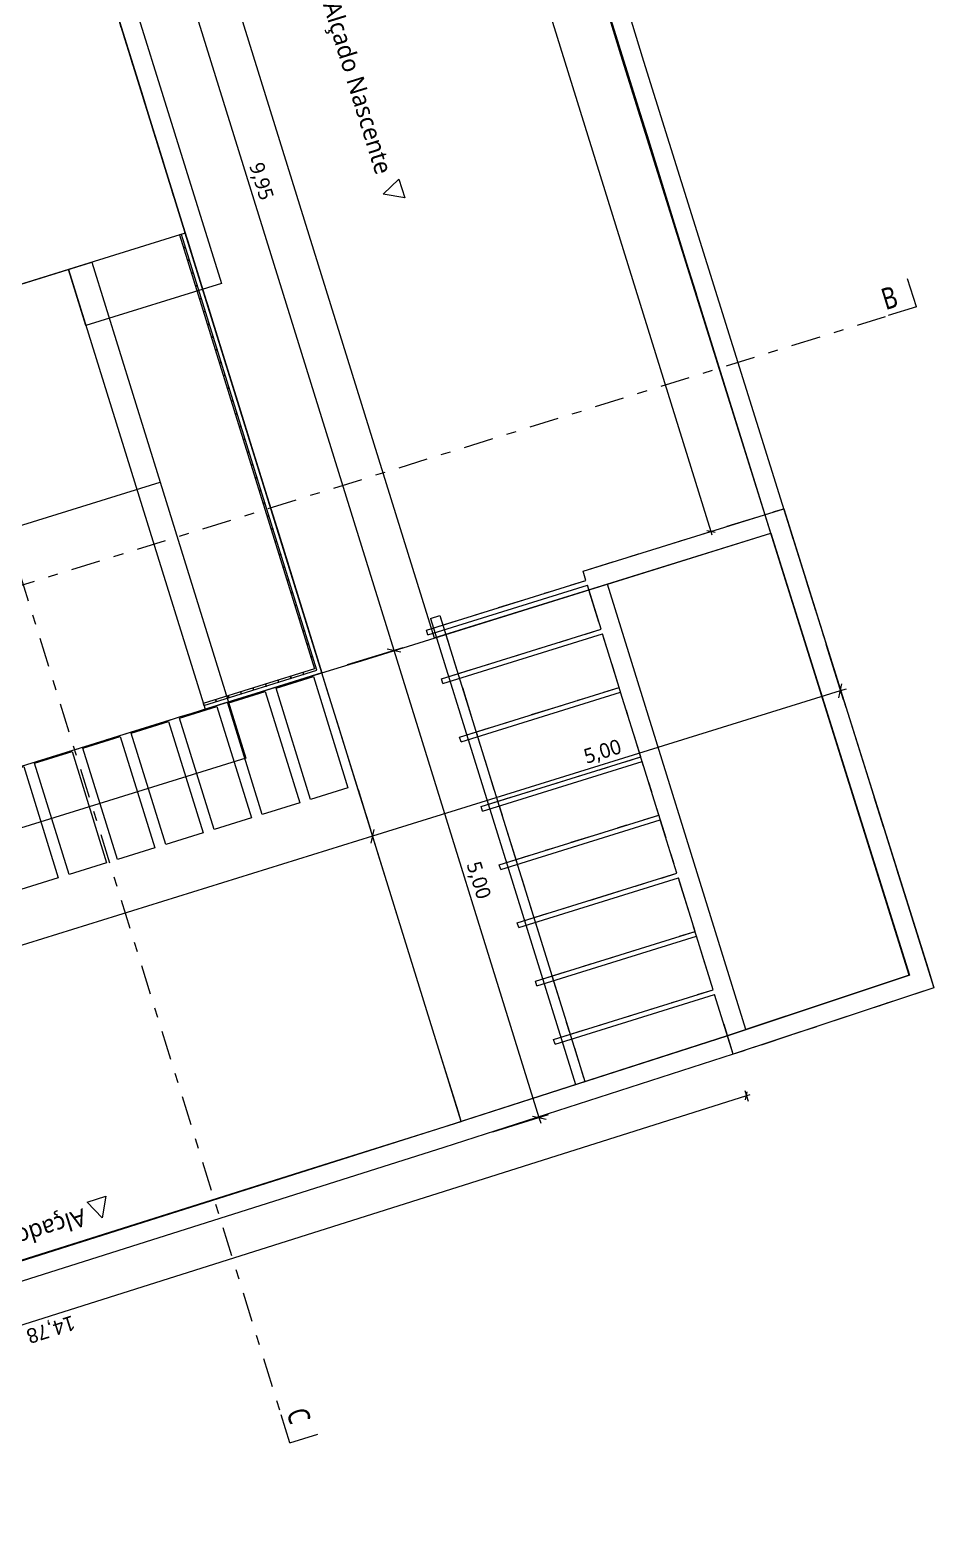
# Model space of a CAD drawing. Header units: metres. Extents: x -111189 to -108577, y -72951 to -72647.
# Drawn here: x -110629.62 to -110620.39, y -72672.15 to -72656.76 of the extents above; entities that cross this region are included whole.
import ezdxf

# ---------------------------------------------------------------- set-up
doc = ezdxf.new("R2010")
doc.units = ezdxf.units.M
doc.header["$MEASUREMENT"] = 0
for name, pattern in [('Dot & Dashed', [0.670278, 0.3175, -0.176389, 0, -0.176389]), ('OTK - Traço Ponto', [0.2, 0.1, -0.05, 0, -0.05]), ('OTK - Traço Ponto CORTES_ALÇ', [0.6, 0.3, -0.15, 0, -0.15])]:
    doc.linetypes.add(name, pattern=pattern)
for name, color, linetype in [('00 - Cotas Implantação', 7, 'Continuous'), ('00 - Muros - Pormenores', 7, 'Continuous'), ('01 - TERRENO PROPOSTO', 7, 'Continuous'), ('03 - COBERTURA', 7, 'Continuous'), ('03 - LAJES', 7, 'Continuous'), ('05 - VIGA', 7, 'Continuous'), ('06 - ESCADAS _ GUARDAS', 7, 'Continuous'), ('07 - MUROS', 7, 'Continuous'), ('13 - IMPLANTAÇÃO (apoio).Layer Apoio', 7, 'Continuous'), ('14 - ALÇADOS.Marcadores', 7, 'Continuous'), ('14 - CORTES.Marcadores', 7, 'Continuous')]:
    doc.layers.add(name, color=color, linetype=linetype)
doc.styles.add('ESTILO_GERADO_2', font='malgunsl.ttf')
doc.styles.add('ESTILO_GERADO_3', font='AGENCYR.TTF')
doc.styles.add('ESTILO_GERADO_4', font='malgunsl.ttf', dxfattribs={"width": 0.8})
doc.dimstyles.new('ESTILO_GERADO__3', dxfattribs={"dimtxt": 0.15, "dimasz": 0.095, "dimexe": 0.18, "dimexo": 0.5, "dimgap": 0, "dimtad": 1, "dimzin": 0, "dimdsep": 46, "dimtxsty": 'ESTILO_GERADO_2', "dimblk": 'ARROWHEAD_2', "dimblk1": 'ARROWHEAD_2', "dimblk2": 'ARROWHEAD_2', "dimcen": 0.09, "dimclrd": 252, "dimclre": 252, "dimclrt": 252, "dimadec": 0, "dimazin": 0, "dimtfac": 1, "dimtdec": 4, "dimtmove": 0, "dimatfit": 3, "dimfxl": 1, "dimtolj": 1, "dimtzin": 0, "dimarcsym": 0})
doc.dimstyles.new('ESTILO_GERADO__4', dxfattribs={"dimtxt": 0.15, "dimasz": 0.057, "dimexe": 0.18, "dimexo": 0.05, "dimgap": 0, "dimtad": 1, "dimzin": 0, "dimdsep": 46, "dimtxsty": 'ESTILO_GERADO_3', "dimblk": 'ARROWHEAD_2', "dimblk1": 'ARROWHEAD_2', "dimblk2": 'ARROWHEAD_2', "dimcen": 0.09, "dimclrd": 252, "dimclre": 252, "dimclrt": 252, "dimadec": 0, "dimazin": 0, "dimtfac": 1, "dimtdec": 4, "dimtmove": 0, "dimatfit": 3, "dimfxl": 1, "dimtolj": 1, "dimtzin": 0, "dimarcsym": 0})

# ---------------------------------------------------------------- blocks, each defined once
blk = doc.blocks.new('Malha_25_1', base_point=(-110631.014, -72649.244))
at = {"layer": '01 - TERRENO PROPOSTO', "color": 252, "linetype": 'Continuous', "lineweight": 13, "flags": 128}
blk.add_lwpolyline([(-110631.014, -72649.244), (-110630.929, -72649.518), (-110630.905, -72649.594), (-110630.886, -72649.656), (-110630.832, -72649.829), (-110630.808, -72649.906), (-110630.793, -72649.955), (-110630.781, -72649.994), (-110630.2, -72651.862), (-110630.164, -72651.977), (-110630.084, -72652.235), (-110629.947, -72652.675), (-110629.59, -72653.825), (-110629.518, -72654.056), (-110629.458, -72654.25), (-110629.332, -72654.655), (-110629.228, -72654.99), (-110628.899, -72656.047), (-110628.849, -72656.207), (-110628.769, -72656.464), (-110628.464, -72657.445), (-110628.383, -72657.707), (-110628.34, -72657.844), (-110628.273, -72658.06), (-110628.206, -72658.275), (-110628.163, -72658.414), (-110628.047, -72658.79), (-110628.007, -72658.917), (-110627.862, -72659.384), (-110627.806, -72659.563), (-110627.68, -72659.969), (-110627.618, -72660.168), (-110627.531, -72660.449), (-110627.483, -72660.602), (-110627.393, -72660.89), (-110627.369, -72660.968), (-110627.236, -72661.397), (-110627.078, -72661.904), (-110626.637, -72663.324), (-110626.316, -72663.224), (-110626.279, -72663.212), (-110622.054, -72661.897), (-110622.805, -72659.48), (-110622.817, -72659.443), (-110622.91, -72659.143), (-110623.314, -72657.841), (-110623.388, -72657.604), (-110624.244, -72654.852), (-110625.031, -72652.272), (-110625.176, -72651.853), (-110625.796, -72650.057), (-110626.023, -72649.129), (-110626.374, -72647.693), (-110626.46, -72647.722), (-110629.249, -72648.654), (-110630.658, -72649.125)], close=True, dxfattribs=at)
blk = doc.blocks.new('Laje_26_1', base_point=(-110628.445, -72653.465))
at = {"layer": '03 - LAJES', "color": 252, "linetype": 'Continuous', "lineweight": 13, "flags": 128}
blk.add_lwpolyline([(-110628.445, -72653.465), (-110625.492, -72662.966), (-110622.053, -72661.897), (-110620.639, -72666.409), (-110622.5, -72667.027), (-110625.214, -72667.902), (-110626.281, -72664.468), (-110626.637, -72663.322), (-110629.591, -72653.821)], close=True, dxfattribs=at)
blk = doc.blocks.new('Malha_26_1', base_point=(-110620.639, -72666.409))
at = {"layer": '07 - MUROS', "color": 252, "linetype": 'Continuous', "lineweight": 13, "flags": 128}
blk.add_lwpolyline([(-110624.842, -72652.207), (-110623.355, -72657.078), (-110621.937, -72661.599), (-110620.448, -72666.346), (-110620.388, -72666.537), (-110620.576, -72666.599), (-110622.437, -72667.217), (-110625.392, -72668.169), (-110630.529, -72669.794), (-110636.058, -72671.544), (-110636.525, -72671.692), (-110636.622, -72671.513), (-110636.117, -72671.353), (-110630.63, -72669.617), (-110625.454, -72667.979), (-110622.5, -72667.027), (-110620.639, -72666.409), (-110622.128, -72661.659), (-110623.584, -72657.012), (-110625.031, -72652.272)], dxfattribs=at)
blk = doc.blocks.new('Laje_31_1', base_point=(-110628.033, -72658.834))
at = {"layer": '03 - LAJES', "color": 252, "linetype": 'Continuous', "lineweight": 13, "flags": 128}
blk.add_lwpolyline([(-110628.033, -72658.834), (-110629.226, -72659.205), (-110627.831, -72663.693), (-110626.637, -72663.322)], close=True, dxfattribs=at)
blk = doc.blocks.new('Laje_32_1', base_point=(-110629.591, -72653.821))
at = {"layer": '03 - LAJES', "color": 252, "linetype": 'Continuous', "lineweight": 13, "flags": 128}
blk.add_lwpolyline([(-110629.591, -72653.821), (-110626.637, -72663.322)], close=True, dxfattribs=at)
blk = doc.blocks.new('Laje_37_1', base_point=(-110630.064, -72664.398))
at = {"layer": '03 - LAJES', "color": 252, "linetype": 'Continuous', "lineweight": 13, "flags": 128}
blk.add_lwpolyline([(-110630.064, -72664.398), (-110629.682, -72664.279), (-110629.329, -72665.416), (-110629.711, -72665.534)], close=True, dxfattribs=at)
blk = doc.blocks.new('Laje_38_1', base_point=(-110629.571, -72664.245))
at = {"layer": '03 - LAJES', "color": 252, "linetype": 'Continuous', "lineweight": 13, "flags": 128}
blk.add_lwpolyline([(-110629.571, -72664.245), (-110629.189, -72664.126), (-110628.836, -72665.262), (-110629.218, -72665.381)], close=True, dxfattribs=at)
blk = doc.blocks.new('Laje_39_1', base_point=(-110629.078, -72664.092))
at = {"layer": '03 - LAJES', "color": 252, "linetype": 'Continuous', "lineweight": 13, "flags": 128}
blk.add_lwpolyline([(-110629.078, -72664.092), (-110628.696, -72663.973), (-110628.343, -72665.109), (-110628.725, -72665.228)], close=True, dxfattribs=at)
blk = doc.blocks.new('Laje_40_1', base_point=(-110628.585, -72663.938))
at = {"layer": '03 - LAJES', "color": 252, "linetype": 'Continuous', "lineweight": 13, "flags": 128}
blk.add_lwpolyline([(-110628.585, -72663.938), (-110628.203, -72663.82), (-110627.85, -72664.956), (-110628.232, -72665.075)], close=True, dxfattribs=at)
blk = doc.blocks.new('Laje_41_1', base_point=(-110628.092, -72663.785))
at = {"layer": '03 - LAJES', "color": 252, "linetype": 'Continuous', "lineweight": 13, "flags": 128}
blk.add_lwpolyline([(-110628.092, -72663.785), (-110627.71, -72663.666), (-110627.357, -72664.803), (-110627.739, -72664.921)], close=True, dxfattribs=at)
blk = doc.blocks.new('Laje_42_1', base_point=(-110627.599, -72663.632))
at = {"layer": '03 - LAJES', "color": 252, "linetype": 'Continuous', "lineweight": 13, "flags": 128}
blk.add_lwpolyline([(-110627.599, -72663.632), (-110627.217, -72663.513), (-110626.864, -72664.649), (-110627.246, -72664.768)], close=True, dxfattribs=at)
blk = doc.blocks.new('Laje_43_1', base_point=(-110627.106, -72663.479))
at = {"layer": '03 - LAJES', "color": 252, "linetype": 'Continuous', "lineweight": 13, "flags": 128}
blk.add_lwpolyline([(-110627.106, -72663.479), (-110626.724, -72663.36), (-110626.371, -72664.496), (-110626.753, -72664.615)], close=True, dxfattribs=at)
blk = doc.blocks.new('Guarda_13_1', base_point=(-110423.429, -72763.774))
at = {"layer": '06 - ESCADAS _ GUARDAS', "color": 252, "linetype": 'Continuous', "lineweight": 13}
for p, q in [((-110628.071, -72658.846), (-110628.09, -72658.852)), ((-110628.071, -72658.846), (-110628.09, -72658.852)), ((-110628.09, -72658.852), (-110626.713, -72663.283)), ((-110628.09, -72658.852), (-110626.713, -72663.283)), ((-110626.688, -72663.296), (-110628.071, -72658.846)), ((-110626.688, -72663.296), (-110628.071, -72658.846)), ((-110626.713, -72663.283), (-110627.849, -72663.636)), ((-110626.713, -72663.283), (-110627.849, -72663.636)), ((-110627.843, -72663.655), (-110626.688, -72663.296)), ((-110627.843, -72663.655), (-110626.688, -72663.296)), ((-110627.849, -72663.636), (-110627.843, -72663.655)), ((-110627.849, -72663.636), (-110627.843, -72663.655))]:
    blk.add_line(p, q, dxfattribs=at)
at = {"layer": '06 - ESCADAS _ GUARDAS', "color": 252, "linetype": 'Continuous', "lineweight": 13, "flags": 128}
for points in [[(-110628.031, -72658.974), (-110628.05, -72658.98), (-110628.049, -72658.985), (-110628.029, -72658.979)], [(-110628.031, -72658.974), (-110628.05, -72658.98), (-110628.049, -72658.985), (-110628.029, -72658.979)], [(-110627.99, -72659.105), (-110628.009, -72659.111), (-110628.008, -72659.116), (-110627.989, -72659.11)], [(-110627.99, -72659.105), (-110628.009, -72659.111), (-110628.008, -72659.116), (-110627.989, -72659.11)], [(-110627.95, -72659.236), (-110627.969, -72659.241), (-110627.967, -72659.246), (-110627.948, -72659.24)], [(-110627.95, -72659.236), (-110627.969, -72659.241), (-110627.967, -72659.246), (-110627.948, -72659.24)], [(-110627.909, -72659.366), (-110627.928, -72659.372), (-110627.927, -72659.377), (-110627.908, -72659.371)], [(-110627.909, -72659.366), (-110627.928, -72659.372), (-110627.927, -72659.377), (-110627.908, -72659.371)], [(-110627.869, -72659.497), (-110627.888, -72659.503), (-110627.886, -72659.507), (-110627.867, -72659.501)], [(-110627.869, -72659.497), (-110627.888, -72659.503), (-110627.886, -72659.507), (-110627.867, -72659.501)], [(-110627.828, -72659.627), (-110627.847, -72659.633), (-110627.846, -72659.638), (-110627.826, -72659.632)], [(-110627.828, -72659.627), (-110627.847, -72659.633), (-110627.846, -72659.638), (-110627.826, -72659.632)], [(-110627.787, -72659.758), (-110627.806, -72659.764), (-110627.805, -72659.769), (-110627.786, -72659.763)], [(-110627.787, -72659.758), (-110627.806, -72659.764), (-110627.805, -72659.769), (-110627.786, -72659.763)], [(-110627.747, -72659.889), (-110627.766, -72659.894), (-110627.764, -72659.899), (-110627.745, -72659.893)], [(-110627.747, -72659.889), (-110627.766, -72659.894), (-110627.764, -72659.899), (-110627.745, -72659.893)], [(-110627.706, -72660.019), (-110627.725, -72660.025), (-110627.724, -72660.03), (-110627.705, -72660.024)], [(-110627.706, -72660.019), (-110627.725, -72660.025), (-110627.724, -72660.03), (-110627.705, -72660.024)], [(-110627.666, -72660.15), (-110627.685, -72660.156), (-110627.683, -72660.16), (-110627.664, -72660.154)], [(-110627.666, -72660.15), (-110627.685, -72660.156), (-110627.683, -72660.16), (-110627.664, -72660.154)], [(-110627.625, -72660.28), (-110627.644, -72660.286), (-110627.643, -72660.291), (-110627.624, -72660.285)], [(-110627.625, -72660.28), (-110627.644, -72660.286), (-110627.643, -72660.291), (-110627.624, -72660.285)], [(-110627.584, -72660.411), (-110627.603, -72660.417), (-110627.602, -72660.422), (-110627.583, -72660.416)], [(-110627.584, -72660.411), (-110627.603, -72660.417), (-110627.602, -72660.422), (-110627.583, -72660.416)], [(-110627.544, -72660.542), (-110627.563, -72660.547), (-110627.561, -72660.552), (-110627.542, -72660.546)], [(-110627.544, -72660.542), (-110627.563, -72660.547), (-110627.561, -72660.552), (-110627.542, -72660.546)], [(-110627.503, -72660.672), (-110627.522, -72660.678), (-110627.521, -72660.683), (-110627.502, -72660.677)], [(-110627.503, -72660.672), (-110627.522, -72660.678), (-110627.521, -72660.683), (-110627.502, -72660.677)], [(-110627.463, -72660.803), (-110627.482, -72660.809), (-110627.48, -72660.813), (-110627.461, -72660.807)], [(-110627.463, -72660.803), (-110627.482, -72660.809), (-110627.48, -72660.813), (-110627.461, -72660.807)], [(-110627.422, -72660.933), (-110627.441, -72660.939), (-110627.44, -72660.944), (-110627.421, -72660.938)], [(-110627.422, -72660.933), (-110627.441, -72660.939), (-110627.44, -72660.944), (-110627.421, -72660.938)], [(-110627.381, -72661.064), (-110627.4, -72661.07), (-110627.399, -72661.075), (-110627.38, -72661.069)], [(-110627.381, -72661.064), (-110627.4, -72661.07), (-110627.399, -72661.075), (-110627.38, -72661.069)], [(-110627.341, -72661.195), (-110627.36, -72661.2), (-110627.358, -72661.205), (-110627.339, -72661.199)], [(-110627.341, -72661.195), (-110627.36, -72661.2), (-110627.358, -72661.205), (-110627.339, -72661.199)], [(-110627.3, -72661.325), (-110627.319, -72661.331), (-110627.318, -72661.336), (-110627.299, -72661.33)], [(-110627.3, -72661.325), (-110627.319, -72661.331), (-110627.318, -72661.336), (-110627.299, -72661.33)], [(-110627.26, -72661.456), (-110627.279, -72661.462), (-110627.277, -72661.466), (-110627.258, -72661.46)], [(-110627.26, -72661.456), (-110627.279, -72661.462), (-110627.277, -72661.466), (-110627.258, -72661.46)], [(-110627.219, -72661.586), (-110627.238, -72661.592), (-110627.237, -72661.597), (-110627.218, -72661.591)], [(-110627.219, -72661.586), (-110627.238, -72661.592), (-110627.237, -72661.597), (-110627.218, -72661.591)], [(-110627.178, -72661.717), (-110627.197, -72661.723), (-110627.196, -72661.728), (-110627.177, -72661.722)], [(-110627.178, -72661.717), (-110627.197, -72661.723), (-110627.196, -72661.728), (-110627.177, -72661.722)], [(-110627.138, -72661.848), (-110627.157, -72661.853), (-110627.155, -72661.858), (-110627.136, -72661.852)], [(-110627.138, -72661.848), (-110627.157, -72661.853), (-110627.155, -72661.858), (-110627.136, -72661.852)], [(-110627.097, -72661.978), (-110627.116, -72661.984), (-110627.115, -72661.989), (-110627.096, -72661.983)], [(-110627.097, -72661.978), (-110627.116, -72661.984), (-110627.115, -72661.989), (-110627.096, -72661.983)], [(-110627.057, -72662.109), (-110627.076, -72662.115), (-110627.074, -72662.119), (-110627.055, -72662.113)], [(-110627.057, -72662.109), (-110627.076, -72662.115), (-110627.074, -72662.119), (-110627.055, -72662.113)], [(-110627.016, -72662.239), (-110627.035, -72662.245), (-110627.034, -72662.25), (-110627.015, -72662.244)], [(-110627.016, -72662.239), (-110627.035, -72662.245), (-110627.034, -72662.25), (-110627.015, -72662.244)], [(-110626.975, -72662.37), (-110626.995, -72662.376), (-110626.993, -72662.381), (-110626.974, -72662.375)], [(-110626.975, -72662.37), (-110626.995, -72662.376), (-110626.993, -72662.381), (-110626.974, -72662.375)], [(-110626.935, -72662.501), (-110626.954, -72662.506), (-110626.952, -72662.511), (-110626.933, -72662.505)], [(-110626.935, -72662.501), (-110626.954, -72662.506), (-110626.952, -72662.511), (-110626.933, -72662.505)], [(-110626.894, -72662.631), (-110626.913, -72662.637), (-110626.912, -72662.642), (-110626.893, -72662.636)], [(-110626.894, -72662.631), (-110626.913, -72662.637), (-110626.912, -72662.642), (-110626.893, -72662.636)], [(-110626.854, -72662.762), (-110626.873, -72662.768), (-110626.871, -72662.772), (-110626.852, -72662.766)], [(-110626.854, -72662.762), (-110626.873, -72662.768), (-110626.871, -72662.772), (-110626.852, -72662.766)], [(-110626.813, -72662.892), (-110626.832, -72662.898), (-110626.831, -72662.903), (-110626.812, -72662.897)], [(-110626.813, -72662.892), (-110626.832, -72662.898), (-110626.831, -72662.903), (-110626.812, -72662.897)], [(-110626.772, -72663.023), (-110626.792, -72663.029), (-110626.79, -72663.034), (-110626.771, -72663.028)], [(-110626.772, -72663.023), (-110626.792, -72663.029), (-110626.79, -72663.034), (-110626.771, -72663.028)], [(-110626.732, -72663.154), (-110626.751, -72663.159), (-110626.749, -72663.164), (-110626.73, -72663.158)], [(-110626.732, -72663.154), (-110626.751, -72663.159), (-110626.749, -72663.164), (-110626.73, -72663.158)], [(-110626.822, -72663.338), (-110626.828, -72663.319), (-110626.833, -72663.32), (-110626.827, -72663.339)], [(-110626.822, -72663.338), (-110626.828, -72663.319), (-110626.833, -72663.32), (-110626.827, -72663.339)], [(-110627.331, -72663.496), (-110627.337, -72663.477), (-110627.342, -72663.479), (-110627.336, -72663.498)], [(-110627.331, -72663.496), (-110627.337, -72663.477), (-110627.342, -72663.479), (-110627.336, -72663.498)], [(-110627.204, -72663.457), (-110627.21, -72663.437), (-110627.215, -72663.439), (-110627.209, -72663.458)], [(-110627.204, -72663.457), (-110627.21, -72663.437), (-110627.215, -72663.439), (-110627.209, -72663.458)], [(-110627.077, -72663.417), (-110627.083, -72663.398), (-110627.087, -72663.399), (-110627.081, -72663.418)], [(-110627.077, -72663.417), (-110627.083, -72663.398), (-110627.087, -72663.399), (-110627.081, -72663.418)], [(-110626.949, -72663.377), (-110626.955, -72663.358), (-110626.96, -72663.36), (-110626.954, -72663.379)], [(-110626.949, -72663.377), (-110626.955, -72663.358), (-110626.96, -72663.36), (-110626.954, -72663.379)], [(-110627.713, -72663.615), (-110627.719, -72663.596), (-110627.724, -72663.597), (-110627.718, -72663.616)], [(-110627.713, -72663.615), (-110627.719, -72663.596), (-110627.724, -72663.597), (-110627.718, -72663.616)], [(-110627.586, -72663.575), (-110627.592, -72663.556), (-110627.597, -72663.558), (-110627.591, -72663.577)], [(-110627.586, -72663.575), (-110627.592, -72663.556), (-110627.597, -72663.558), (-110627.591, -72663.577)], [(-110627.459, -72663.536), (-110627.465, -72663.517), (-110627.469, -72663.518), (-110627.463, -72663.537)], [(-110627.459, -72663.536), (-110627.465, -72663.517), (-110627.469, -72663.518), (-110627.463, -72663.537)]]:
    blk.add_lwpolyline(points, close=True, dxfattribs=at)
blk = doc.blocks.new('Viga_29_1', base_point=(-110625.432, -72662.738))
at = {"layer": '05 - VIGA', "color": 252, "linetype": 'Continuous', "lineweight": 13}
for p, q in [((-110625.527, -72662.768), (-110625.432, -72662.738)), ((-110625.527, -72662.768), (-110624.048, -72667.526)), ((-110625.432, -72662.738), (-110623.952, -72667.496)), ((-110624.048, -72667.526), (-110623.952, -72667.496))]:
    blk.add_line(p, q, dxfattribs=at)
at = {"layer": '05 - VIGA', "color": 252, "linetype": 'Dot & Dashed', "lineweight": 13}
blk.add_line((-110625.432, -72662.738), (-110623.952, -72667.496), dxfattribs=at)
blk = doc.blocks.new('Viga_30_1', base_point=(-110625.416, -72663.384))
at = {"layer": '05 - VIGA', "color": 252, "linetype": 'Continuous', "lineweight": 13}
for p, q in [((-110625.416, -72663.384), (-110623.786, -72662.877)), ((-110625.401, -72663.431), (-110623.771, -72662.925)), ((-110625.401, -72663.431), (-110625.416, -72663.384))]:
    blk.add_line(p, q, dxfattribs=at)
at = {"layer": '05 - VIGA', "color": 252, "linetype": 'Dot & Dashed', "lineweight": 13}
blk.add_line((-110625.416, -72663.384), (-110623.786, -72662.877), dxfattribs=at)
blk = doc.blocks.new('Viga_31_1', base_point=(-110625.571, -72662.886))
at = {"layer": '05 - VIGA', "color": 252, "linetype": 'Continuous', "lineweight": 13}
for p, q in [((-110625.571, -72662.886), (-110623.941, -72662.379)), ((-110625.556, -72662.934), (-110623.926, -72662.427)), ((-110625.556, -72662.934), (-110625.571, -72662.886))]:
    blk.add_line(p, q, dxfattribs=at)
at = {"layer": '05 - VIGA', "color": 252, "linetype": 'Dot & Dashed', "lineweight": 13}
blk.add_line((-110625.571, -72662.886), (-110623.941, -72662.379), dxfattribs=at)
blk = doc.blocks.new('Viga_32_1', base_point=(-110625.231, -72663.978))
at = {"layer": '05 - VIGA', "color": 252, "linetype": 'Continuous', "lineweight": 13}
for p, q in [((-110625.231, -72663.978), (-110623.601, -72663.471)), ((-110625.217, -72664.026), (-110623.587, -72663.519)), ((-110625.217, -72664.026), (-110625.231, -72663.978))]:
    blk.add_line(p, q, dxfattribs=at)
at = {"layer": '05 - VIGA', "color": 252, "linetype": 'Dot & Dashed', "lineweight": 13}
blk.add_line((-110625.231, -72663.978), (-110623.601, -72663.471), dxfattribs=at)
blk = doc.blocks.new('Viga_33_1', base_point=(-110625.011, -72664.687))
at = {"layer": '05 - VIGA', "color": 252, "linetype": 'Continuous', "lineweight": 13}
for p, q in [((-110625.011, -72664.687), (-110623.381, -72664.18)), ((-110624.996, -72664.734), (-110623.366, -72664.228)), ((-110624.996, -72664.734), (-110625.011, -72664.687))]:
    blk.add_line(p, q, dxfattribs=at)
at = {"layer": '05 - VIGA', "color": 252, "linetype": 'Dot & Dashed', "lineweight": 13}
blk.add_line((-110625.011, -72664.687), (-110623.381, -72664.18), dxfattribs=at)
blk = doc.blocks.new('Viga_34_1', base_point=(-110624.826, -72665.281))
at = {"layer": '05 - VIGA', "color": 252, "linetype": 'Continuous', "lineweight": 13}
for p, q in [((-110624.826, -72665.281), (-110623.196, -72664.774)), ((-110624.811, -72665.329), (-110623.182, -72664.822)), ((-110624.811, -72665.329), (-110624.826, -72665.281))]:
    blk.add_line(p, q, dxfattribs=at)
at = {"layer": '05 - VIGA', "color": 252, "linetype": 'Dot & Dashed', "lineweight": 13}
blk.add_line((-110624.826, -72665.281), (-110623.196, -72664.774), dxfattribs=at)
blk = doc.blocks.new('Viga_35_1', base_point=(-110624.642, -72665.875))
at = {"layer": '05 - VIGA', "color": 252, "linetype": 'Continuous', "lineweight": 13}
for p, q in [((-110624.642, -72665.875), (-110623.012, -72665.368)), ((-110624.627, -72665.923), (-110622.997, -72665.416)), ((-110624.627, -72665.923), (-110624.642, -72665.875))]:
    blk.add_line(p, q, dxfattribs=at)
at = {"layer": '05 - VIGA', "color": 252, "linetype": 'Dot & Dashed', "lineweight": 13}
blk.add_line((-110624.642, -72665.875), (-110623.012, -72665.368), dxfattribs=at)
blk = doc.blocks.new('Viga_36_1', base_point=(-110624.457, -72666.47))
at = {"layer": '05 - VIGA', "color": 252, "linetype": 'Continuous', "lineweight": 13}
for p, q in [((-110624.457, -72666.47), (-110622.827, -72665.963)), ((-110624.442, -72666.518), (-110622.812, -72666.011)), ((-110624.442, -72666.518), (-110624.457, -72666.47))]:
    blk.add_line(p, q, dxfattribs=at)
at = {"layer": '05 - VIGA', "color": 252, "linetype": 'Dot & Dashed', "lineweight": 13}
blk.add_line((-110624.457, -72666.47), (-110622.827, -72665.963), dxfattribs=at)
blk = doc.blocks.new('Viga_37_1', base_point=(-110624.272, -72667.065))
at = {"layer": '05 - VIGA', "color": 252, "linetype": 'Continuous', "lineweight": 13}
for p, q in [((-110624.272, -72667.065), (-110622.642, -72666.558)), ((-110624.257, -72667.113), (-110622.627, -72666.606)), ((-110624.257, -72667.113), (-110624.272, -72667.065))]:
    blk.add_line(p, q, dxfattribs=at)
at = {"layer": '05 - VIGA', "color": 252, "linetype": 'Dot & Dashed', "lineweight": 13}
blk.add_line((-110624.272, -72667.065), (-110622.642, -72666.558), dxfattribs=at)
blk = doc.blocks.new('*D222', base_point=(-110423.429, -72763.774))
at = {"layer": '00 - Muros - Pormenores', "color": 252, "linetype": 'Continuous', "lineweight": 13, "transparency": 16777216}
for p, q in [((-110622.303, -72667.641), (-110636.396, -72672.1)), ((-110622.32, -72667.587), (-110622.286, -72667.695)), ((-110622.312, -72667.683), (-110622.294, -72667.599)), ((-110622.268, -72667.63), (-110622.303, -72667.641)), ((-110636.396, -72672.1), (-110636.431, -72672.111)), ((-110636.413, -72672.046), (-110636.379, -72672.153)), ((-110636.387, -72672.058), (-110636.406, -72672.142))]:
    blk.add_line(p, q, dxfattribs=at)
at = {"layer": '00 - Muros - Pormenores', "color": 252, "lineweight": 13, "transparency": 16777216, "insert": (-110629.197, -72669.854), "char_height": 0.15, "attachment_point": 7, "rotation": 197.5563, "style": 'ESTILO_GERADO_3'}
blk.add_mtext('\\A1;{\\pql;\\fAgency FB|b0|i0|c0|p0;\\W1.000000;14,78}', dxfattribs=at)
blk = doc.blocks.new('ARROWHEAD_2')
at = {"color": 0, "linetype": 'Continuous', "lineweight": 0}
for p, q in [((0, 0), (-1, 0)), ((-0.38, -0.66), (0.38, 0.66))]:
    blk.add_line(p, q, dxfattribs=at)
blk = doc.blocks.new('*D223', base_point=(-110423.429, -72763.774))
at = {"layer": '00 - Muros - Pormenores', "color": 252, "linetype": 'Continuous', "lineweight": 13, "transparency": 16777216}
for p, q in [((-110627.127, -72647.713), (-110627.02, -72647.68)), ((-110627.031, -72647.706), (-110627.116, -72647.687)), ((-110627.085, -72647.661), (-110627.074, -72647.696)), ((-110627.074, -72647.696), (-110622.665, -72661.878)), ((-110622.719, -72661.895), (-110622.611, -72661.861)), ((-110622.707, -72661.869), (-110622.623, -72661.888)), ((-110622.665, -72661.878), (-110622.654, -72661.913))]:
    blk.add_line(p, q, dxfattribs=at)
at = {"layer": '00 - Muros - Pormenores', "color": 252, "lineweight": 13, "transparency": 16777216, "insert": (-110624.887, -72654.63), "char_height": 0.15, "attachment_point": 7, "rotation": 287.2685, "style": 'ESTILO_GERADO_3'}
blk.add_mtext('\\A1;{\\pql;\\fAgency FB|b0|i0|c0|p0;\\W1.000000;14,85}', dxfattribs=at)
blk = doc.blocks.new('Plano de Corte_5_1', base_point=(-110642.178, -72666.304))
at = {"layer": '14 - CORTES.Marcadores', "color": 252, "linetype": 'Continuous', "lineweight": 13}
for p, q in [((-110620.567, -72659.587), (-110620.656, -72659.3)), ((-110620.567, -72659.587), (-110620.854, -72659.676)), ((-110642.178, -72666.304), (-110642.267, -72666.018)), ((-110642.178, -72666.304), (-110641.891, -72666.215))]:
    blk.add_line(p, q, dxfattribs=at)
at = {"layer": '14 - CORTES.Marcadores', "color": 252, "linetype": 'OTK - Traço Ponto CORTES_ALÇ', "lineweight": 13}
blk.add_line((-110641.891, -72666.215), (-110620.854, -72659.676), dxfattribs=at)
at = {"layer": '14 - CORTES.Marcadores', "color": 7, "lineweight": 5, "char_height": 0.22, "rotation": 17.2685, "style": 'ESTILO_GERADO_4'}
for s, insert, attachment_point in [('\\A1;{\\pql;\\pt0;\\fMalgun Gothic Semilight|b0|i0|c0|p0;\\W0.800000;B}', (-110620.881, -72659.621), 7), ('\\A1;{\\pqr;\\pt0;\\fMalgun Gothic Semilight|b0|i0|c0|p0;\\W0.800000;B}', (-110641.899, -72666.155), 9)]:
    blk.add_mtext(s, dxfattribs=dict(at, insert=insert, attachment_point=attachment_point))
blk = doc.blocks.new('Alçado_12_1', base_point=(-110630.795, -72646.271))
at = {"layer": '14 - ALÇADOS.Marcadores', "color": 252, "linetype": 'Continuous', "lineweight": 13, "flags": 128}
blk.add_lwpolyline([(-110625.852, -72658.282), (-110625.792, -72658.473), (-110626.013, -72658.436)], close=True, dxfattribs=at)
at = {"layer": '14 - ALÇADOS.Marcadores', "color": 7, "lineweight": 5, "insert": (-110626.686, -72656.519), "char_height": 0.18, "attachment_point": 7, "rotation": 287.2685, "style": 'ESTILO_GERADO_2'}
blk.add_mtext('\\A1;{\\pql;\\pt0;\\fMalgun Gothic Semilight|b0|i0|c0|p0;\\W1.000000;Alçado Nascente}', dxfattribs=at)
blk = doc.blocks.new('Alçado_15_1', base_point=(-110637.525, -72671.411))
at = {"layer": '00 - Muros - Pormenores', "color": 252, "linetype": 'Continuous', "lineweight": 13, "flags": 128}
blk.add_lwpolyline([(-110629.035, -72668.725), (-110628.845, -72668.665), (-110628.88, -72668.886)], close=True, dxfattribs=at)
at = {"layer": '00 - Muros - Pormenores', "color": 7, "lineweight": 5, "insert": (-110629.097, -72668.73), "char_height": 0.18, "attachment_point": 7, "rotation": 197.5563, "style": 'ESTILO_GERADO_2'}
blk.add_mtext('\\A1;{\\pql;\\pt0;\\fMalgun Gothic Semilight|b0|i0|c0|p0;\\W1.000000;Alçado - Muro 3}', dxfattribs=at)
blk = doc.blocks.new('Viga_41_1', base_point=(-110623.971, -72662.284))
at = {"layer": '05 - VIGA', "color": 252, "linetype": 'Continuous', "lineweight": 13}
for p, q in [((-110623.971, -72662.284), (-110621.922, -72661.647)), ((-110623.72, -72662.416), (-110622.053, -72661.897))]:
    blk.add_line(p, q, dxfattribs=at)
at = {"layer": '05 - VIGA', "color": 252, "linetype": 'Dot & Dashed', "lineweight": 13}
blk.add_line((-110623.971, -72662.284), (-110621.922, -72661.647), dxfattribs=at)
blk = doc.blocks.new('Viga_42_1', base_point=(-110621.922, -72661.647))
at = {"layer": '05 - VIGA', "color": 252, "linetype": 'Continuous', "lineweight": 13}
for p, q in [((-110621.922, -72661.647), (-110620.388, -72666.537)), ((-110622.053, -72661.897), (-110620.638, -72666.409))]:
    blk.add_line(p, q, dxfattribs=at)
at = {"layer": '05 - VIGA', "color": 252, "linetype": 'Dot & Dashed', "lineweight": 13}
blk.add_line((-110621.922, -72661.647), (-110620.388, -72666.537), dxfattribs=at)
blk = doc.blocks.new('Viga_43_1', base_point=(-110620.388, -72666.537))
at = {"layer": '05 - VIGA', "color": 252, "linetype": 'Continuous', "lineweight": 13}
for p, q in [((-110620.638, -72666.409), (-110622.307, -72666.963)), ((-110620.388, -72666.537), (-110622.437, -72667.217))]:
    blk.add_line(p, q, dxfattribs=at)
at = {"layer": '05 - VIGA', "color": 252, "linetype": 'Dot & Dashed', "lineweight": 13}
blk.add_line((-110620.388, -72666.537), (-110622.437, -72667.217), dxfattribs=at)
blk = doc.blocks.new('Viga_44_1', base_point=(-110622.437, -72667.217))
at = {"layer": '05 - VIGA', "color": 252, "linetype": 'Continuous', "lineweight": 13}
for p, q in [((-110623.941, -72662.379), (-110623.971, -72662.284)), ((-110623.786, -72662.877), (-110623.926, -72662.427)), ((-110622.307, -72666.963), (-110623.72, -72662.416)), ((-110623.601, -72663.471), (-110623.771, -72662.925)), ((-110623.381, -72664.18), (-110623.587, -72663.519)), ((-110623.196, -72664.774), (-110623.366, -72664.228)), ((-110623.012, -72665.368), (-110623.182, -72664.822)), ((-110622.827, -72665.963), (-110622.997, -72665.416)), ((-110622.642, -72666.558), (-110622.812, -72666.011)), ((-110622.437, -72667.217), (-110622.627, -72666.606))]:
    blk.add_line(p, q, dxfattribs=at)
at = {"layer": '05 - VIGA', "color": 252, "linetype": 'Dot & Dashed', "lineweight": 13}
blk.add_line((-110622.437, -72667.217), (-110623.971, -72662.284), dxfattribs=at)
blk = doc.blocks.new('Cobertura_3_1', base_point=(-110629.578, -72653.189))
at = {"layer": '03 - COBERTURA', "color": 252, "linetype": 'Continuous', "lineweight": 13, "flags": 128}
for points in [[(-110639.653, -72656.32), (-110629.578, -72653.189)], [(-110629.578, -72653.189), (-110628.621, -72656.268)], [(-110638.695, -72659.4), (-110639.653, -72656.32)], [(-110638.695, -72659.4), (-110628.621, -72656.268)], [(-110628.621, -72656.268), (-110627.664, -72659.348)], [(-110629.226, -72659.205), (-110634.908, -72660.972)], [(-110629.048, -72659.778), (-110629.226, -72659.205)], [(-110637.738, -72662.48), (-110638.695, -72659.4)], [(-110627.664, -72659.348), (-110629.048, -72659.778)], [(-110634.908, -72660.972), (-110634.73, -72661.545)], [(-110634.73, -72661.545), (-110637.738, -72662.48)]]:
    blk.add_lwpolyline(points, dxfattribs=at)
blk = doc.blocks.new('Cobertura_4_1', base_point=(-110628.988, -72659.131))
at = {"layer": '03 - COBERTURA', "color": 252, "linetype": 'Continuous', "lineweight": 13, "flags": 128}
for points in [[(-110635.147, -72661.046), (-110628.988, -72659.131)], [(-110628.988, -72659.131), (-110628.29, -72661.375)], [(-110634.449, -72663.29), (-110635.147, -72661.046)], [(-110634.449, -72663.29), (-110628.29, -72661.375)], [(-110628.29, -72661.375), (-110627.414, -72664.192)], [(-110633.574, -72666.107), (-110634.449, -72663.29)], [(-110627.414, -72664.192), (-110633.574, -72666.107)]]:
    blk.add_lwpolyline(points, dxfattribs=at)
blk = doc.blocks.new('*D256', base_point=(-110423.429, -72763.774))
at = {"layer": '00 - Cotas Implantação', "color": 252, "linetype": 'Continuous', "lineweight": 13, "transparency": 16777216}
for p, q in [((-110621.492, -72663.029), (-110621.316, -72663.596)), ((-110621.36, -72663.577), (-110621.328, -72663.436)), ((-110621.285, -72663.488), (-110621.344, -72663.507)), ((-110621.344, -72663.507), (-110626.12, -72664.991)), ((-110626.268, -72664.514), (-110626.092, -72665.081)), ((-110626.12, -72664.991), (-110635.572, -72667.93)), ((-110626.136, -72665.062), (-110626.104, -72664.921))]:
    blk.add_line(p, q, dxfattribs=at)
at = {"layer": '00 - Cotas Implantação', "color": 252, "lineweight": 13, "transparency": 16777216, "insert": (-110623.927, -72664.278), "char_height": 0.15, "attachment_point": 7, "rotation": 17.2686, "style": 'ESTILO_GERADO_2'}
blk.add_mtext('\\A1;{\\pql;\\fMalgun Gothic Semilight|b0|i0|c0|p0;\\W1.000000;5,00}', dxfattribs=at)
blk = doc.blocks.new('*D257', base_point=(-110423.429, -72763.774))
at = {"layer": '00 - Cotas Implantação', "color": 252, "linetype": 'Continuous', "lineweight": 13, "transparency": 16777216}
for p, q in [((-110626.12, -72664.991), (-110635.572, -72667.93)), ((-110626.136, -72665.062), (-110626.104, -72664.921)), ((-110635.72, -72667.452), (-110635.544, -72668.019)), ((-110635.572, -72667.93), (-110635.63, -72667.948)), ((-110635.556, -72667.859), (-110635.588, -72668))]:
    blk.add_line(p, q, dxfattribs=at)
at = {"layer": '00 - Cotas Implantação', "color": 252, "lineweight": 13, "transparency": 16777216, "insert": (-110631.041, -72666.49), "char_height": 0.15, "attachment_point": 7, "rotation": 17.2686, "style": 'ESTILO_GERADO_2'}
blk.add_mtext('\\A1;{\\pql;\\fMalgun Gothic Semilight|b0|i0|c0|p0;\\W1.000000;9,90}', dxfattribs=at)
blk = doc.blocks.new('*D259', base_point=(-110423.429, -72763.774))
at = {"layer": '00 - Cotas Implantação', "color": 252, "linetype": 'Continuous', "lineweight": 13, "transparency": 16777216}
for p, q in [((-110625.11, -72651.348), (-110629.897, -72652.836)), ((-110629.897, -72652.836), (-110639.59, -72655.849)), ((-110629.925, -72652.747), (-110629.749, -72653.314)), ((-110629.913, -72652.907), (-110629.881, -72652.766)), ((-110639.606, -72655.92), (-110639.574, -72655.779))]:
    blk.add_line(p, q, dxfattribs=at)
at = {"layer": '00 - Cotas Implantação', "color": 252, "lineweight": 13, "transparency": 16777216, "insert": (-110634.961, -72654.379), "char_height": 0.15, "attachment_point": 7, "rotation": 17.2685, "style": 'ESTILO_GERADO_2'}
blk.add_mtext('\\A1;{\\pql;\\fMalgun Gothic Semilight|b0|i0|c0|p0;\\W1.000000;10,15}', dxfattribs=at)
blk = doc.blocks.new('*D261', base_point=(-110423.429, -72763.774))
at = {"layer": '00 - Cotas Implantação', "color": 252, "linetype": 'Continuous', "lineweight": 13, "transparency": 16777216}
for p, q in [((-110625.901, -72663.093), (-110628.854, -72653.592)), ((-110625.811, -72663.066), (-110626.378, -72663.242)), ((-110625.971, -72663.077), (-110625.83, -72663.109)), ((-110624.418, -72667.864), (-110625.901, -72663.093)), ((-110624.328, -72667.836), (-110624.895, -72668.012)), ((-110624.488, -72667.848), (-110624.347, -72667.88)), ((-110624.4, -72667.922), (-110624.418, -72667.864))]:
    blk.add_line(p, q, dxfattribs=at)
at = {"layer": '00 - Cotas Implantação', "color": 252, "lineweight": 13, "transparency": 16777216, "insert": (-110625.188, -72665.284), "char_height": 0.15, "attachment_point": 7, "rotation": 287.2685, "style": 'ESTILO_GERADO_2'}
blk.add_mtext('\\A1;{\\pql;\\fMalgun Gothic Semilight|b0|i0|c0|p0;\\W1.000000;5,00}', dxfattribs=at)
blk = doc.blocks.new('*D262', base_point=(-110423.429, -72763.774))
at = {"layer": '00 - Cotas Implantação', "color": 252, "linetype": 'Continuous', "lineweight": 13, "transparency": 16777216}
for p, q in [((-110628.854, -72653.592), (-110630.285, -72648.991)), ((-110628.765, -72653.564), (-110629.332, -72653.74)), ((-110628.925, -72653.576), (-110628.784, -72653.608)), ((-110625.901, -72663.093), (-110628.854, -72653.592)), ((-110625.811, -72663.066), (-110626.378, -72663.242)), ((-110625.971, -72663.077), (-110625.83, -72663.109))]:
    blk.add_line(p, q, dxfattribs=at)
at = {"layer": '00 - Cotas Implantação', "color": 252, "lineweight": 13, "transparency": 16777216, "insert": (-110627.407, -72658.148), "char_height": 0.15, "attachment_point": 7, "rotation": 287.2685, "style": 'ESTILO_GERADO_2'}
blk.add_mtext('\\A1;{\\pql;\\fMalgun Gothic Semilight|b0|i0|c0|p0;\\W1.000000;9,95}', dxfattribs=at)
blk = doc.blocks.new('Plano de Corte_6_1', base_point=(-110622.355, -72653.99))
at = {"layer": '14 - CORTES.Marcadores', "color": 252, "linetype": 'OTK - Traço Ponto CORTES_ALÇ', "lineweight": 13}
blk.add_line((-110622.641, -72654.079), (-110643.626, -72660.602), dxfattribs=at)
at = {"layer": '14 - CORTES.Marcadores', "color": 252, "linetype": 'Continuous', "lineweight": 13}
for p, q in [((-110622.355, -72653.99), (-110622.641, -72654.079)), ((-110622.355, -72653.99), (-110622.266, -72654.276)), ((-110643.913, -72660.692), (-110643.626, -72660.602)), ((-110643.913, -72660.692), (-110643.824, -72660.978))]:
    blk.add_line(p, q, dxfattribs=at)
at = {"layer": '14 - CORTES.Marcadores', "color": 7, "lineweight": 5, "char_height": 0.22, "rotation": 17.2685, "style": 'ESTILO_GERADO_4'}
for s, insert, attachment_point in [('\\A1;{\\pqr;\\pt0;\\fMalgun Gothic Semilight|b0|i0|c0|p0;\\W0.800000;A}', (-110622.414, -72654.301), 9), ('\\A1;{\\pql;\\pt0;\\fMalgun Gothic Semilight|b0|i0|c0|p0;\\W0.800000;A}', (-110643.688, -72660.915), 7)]:
    blk.add_mtext(s, dxfattribs=dict(at, insert=insert, attachment_point=attachment_point))
blk = doc.blocks.new('Plano de Corte_7_1', base_point=(-110633.972, -72648.646))
at = {"layer": '14 - CORTES.Marcadores', "color": 252, "linetype": 'OTK - Traço Ponto CORTES_ALÇ', "lineweight": 13}
blk.add_line((-110633.883, -72648.932), (-110627.054, -72670.898), dxfattribs=at)
at = {"layer": '14 - CORTES.Marcadores', "color": 252, "linetype": 'Continuous', "lineweight": 13}
for q in [(-110627.054, -72670.898), (-110626.679, -72671.095)]:
    blk.add_line((-110626.965, -72671.184), q, dxfattribs=at)
at = {"layer": '14 - CORTES.Marcadores', "color": 7, "lineweight": 5, "insert": (-110627.004, -72670.871), "char_height": 0.22, "attachment_point": 7, "rotation": 287.2685, "style": 'ESTILO_GERADO_4'}
blk.add_mtext('\\A1;{\\pql;\\pt0;\\fMalgun Gothic Semilight|b0|i0|c0|p0;\\W0.800000;C}', dxfattribs=at)

msp = doc.modelspace()

# ---------------------------------------------------------------- linework, layer by layer
at = {"layer": '01 - TERRENO PROPOSTO', "color": 252, "linetype": 'Continuous', "lineweight": 13}
for p, q in [((-110626.637, -72663.324), (-110627.312, -72663.533)), ((-110626.582, -72663.501), (-110626.637, -72663.324)), ((-110627.312, -72663.533), (-110627.696, -72663.653)), ((-110626.465, -72663.876), (-110626.582, -72663.501)), ((-110628.145, -72663.792), (-110628.596, -72663.932)), ((-110628.084, -72663.773), (-110628.145, -72663.792)), ((-110627.964, -72663.736), (-110628.084, -72663.773)), ((-110627.696, -72663.653), (-110627.964, -72663.736)), ((-110628.596, -72663.932), (-110628.909, -72664.03)), ((-110626.407, -72664.064), (-110626.465, -72663.876)), ((-110628.909, -72664.03), (-110630.054, -72664.385)), ((-110626.341, -72664.275), (-110626.407, -72664.064)), ((-110626.25, -72664.57), (-110626.341, -72664.275)), ((-110626.217, -72664.676), (-110626.25, -72664.57)), ((-110626.18, -72664.793), (-110626.217, -72664.676)), ((-110626.139, -72664.927), (-110626.18, -72664.793)), ((-110626.13, -72664.954), (-110626.139, -72664.927)), ((-110626.045, -72665.227), (-110626.13, -72664.954)), ((-110625.961, -72665.5), (-110626.045, -72665.227)), ((-110625.762, -72666.138), (-110625.961, -72665.5)), ((-110625.442, -72667.168), (-110625.762, -72666.138)), ((-110625.243, -72667.809), (-110625.442, -72667.168)), ((-110626.852, -72668.418), (-110625.214, -72667.902)), ((-110625.214, -72667.902), (-110625.243, -72667.809)), ((-110629.31, -72669.193), (-110626.852, -72668.418)), ((-110629.901, -72669.379), (-110629.31, -72669.193))]:
    msp.add_line(p, q, dxfattribs=at)
at = {"layer": '13 - IMPLANTAÇÃO (apoio).Layer Apoio', "color": 252, "linetype": 'OTK - Traço Ponto', "lineweight": 13, "flags": 128}
msp.add_lwpolyline([(-110639.284, -72656.834), (-110637.725, -72661.847), (-110637.486, -72661.773), (-110636.09, -72666.261), (-110626.637, -72663.322), (-110629.591, -72653.821)], close=True, dxfattribs=at)

# ---------------------------------------------------------------- block references
at = {"layer": '00 - Muros - Pormenores', "color": 252, "lineweight": 13}
msp.add_blockref('Alçado_15_1', (-110637.525, -72671.411), dxfattribs=at)
at = {"layer": '01 - TERRENO PROPOSTO', "color": 252, "lineweight": 13}
msp.add_blockref('Malha_25_1', (-110631.014, -72649.244), dxfattribs=at)
at = {"layer": '03 - COBERTURA', "color": 252, "linetype": 'Continuous', "lineweight": 13}
for name, p in [('Cobertura_3_1', (-110629.578, -72653.189)), ('Cobertura_4_1', (-110628.988, -72659.131))]:
    msp.add_blockref(name, p, dxfattribs=at)
at = {"layer": '03 - LAJES', "color": 252, "linetype": 'Continuous', "lineweight": 13}
for name, p in [('Laje_26_1', (-110628.445, -72653.465)), ('Laje_32_1', (-110629.591, -72653.821)), ('Laje_31_1', (-110628.033, -72658.834)), ('Laje_43_1', (-110627.106, -72663.479)), ('Laje_42_1', (-110627.599, -72663.632)), ('Laje_41_1', (-110628.092, -72663.785)), ('Laje_40_1', (-110628.585, -72663.938)), ('Laje_39_1', (-110629.078, -72664.092)), ('Laje_38_1', (-110629.571, -72664.245)), ('Laje_37_1', (-110630.064, -72664.398))]:
    msp.add_blockref(name, p, dxfattribs=at)
at = {"layer": '05 - VIGA', "color": 252, "lineweight": 13}
for name, p in [('Viga_41_1', (-110623.971, -72662.284)), ('Viga_42_1', (-110621.922, -72661.647)), ('Viga_31_1', (-110625.571, -72662.886)), ('Viga_44_1', (-110622.437, -72667.217)), ('Viga_29_1', (-110625.432, -72662.738)), ('Viga_30_1', (-110625.416, -72663.384)), ('Viga_32_1', (-110625.231, -72663.978)), ('Viga_33_1', (-110625.011, -72664.687)), ('Viga_34_1', (-110624.826, -72665.281)), ('Viga_35_1', (-110624.642, -72665.875)), ('Viga_36_1', (-110624.457, -72666.47)), ('Viga_43_1', (-110620.388, -72666.537)), ('Viga_37_1', (-110624.272, -72667.065))]:
    msp.add_blockref(name, p, dxfattribs=at)
at = {"layer": '06 - ESCADAS _ GUARDAS', "color": 7, "linetype": 'Continuous', "lineweight": 13}
msp.add_blockref('Guarda_13_1', (-110423.429, -72763.774), dxfattribs=at)
at = {"layer": '07 - MUROS', "color": 252, "lineweight": 13}
msp.add_blockref('Malha_26_1', (-110620.639, -72666.409), dxfattribs=at)
at = {"layer": '14 - ALÇADOS.Marcadores', "color": 252, "lineweight": 13}
msp.add_blockref('Alçado_12_1', (-110630.795, -72646.271), dxfattribs=at)
at = {"layer": '14 - CORTES.Marcadores', "color": 252, "lineweight": 13}
for name, p in [('Plano de Corte_7_1', (-110633.972, -72648.646)), ('Plano de Corte_6_1', (-110622.355, -72653.99)), ('Plano de Corte_5_1', (-110642.178, -72666.304))]:
    msp.add_blockref(name, p, dxfattribs=at)

# ---------------------------------------------------------------- dimensions: what is measured, and where the dimension line sits
at = {"layer": '00 - Cotas Implantação', "color": 252, "linetype": 'Continuous', "lineweight": 13}
for base, p1, p2, angle, picture, middle, turn in [((-110628.854, -72653.592), (-110626.637, -72663.322), (-110629.591, -72653.821), 107.2685, '*D262', (-110627.277, -72658.311), 287.2685), ((-110639.59, -72655.849), (-110629.591, -72653.821), (-110639.284, -72656.834), 197.2685, '*D259', (-110634.743, -72654.233), 17.2685), ((-110625.901, -72663.093), (-110625.155, -72668.093), (-110626.637, -72663.322), 107.2685, '*D261', (-110625.059, -72665.447), 287.2685), ((-110626.12, -72664.991), (-110621.861, -72661.842), (-110626.639, -72663.323), 197.2686, '*D256', (-110623.763, -72664.149), 17.2686), ((-110635.572, -72667.93), (-110626.639, -72663.323), (-110636.089, -72666.264), 197.2686, '*D257', (-110630.877, -72666.36), 17.2686)]:
    dim = msp.add_linear_dim(base=base, p1=p1, p2=p2, angle=angle, dimstyle='ESTILO_GERADO__3', dxfattribs=at)
    dim.commit()
    dim.dimension.update_dxf_attribs({"geometry": picture, "text_midpoint": middle, "dimtype": 160, "text_rotation": turn})
at = {"layer": '00 - Muros - Pormenores', "color": 252, "linetype": 'Continuous', "lineweight": 13}
for base, p1, p2, angle, picture, middle, turn in [((-110622.665, -72661.878), (-110626.231, -72647.435), (-110621.922, -72661.647), 287.2685, '*D223', (-110624.741, -72654.848), 287.2685), ((-110636.396, -72672.1), (-110622.437, -72667.217), (-110636.525, -72671.692), 197.5563, '*D222', (-110629.414, -72670.001), 197.5563)]:
    dim = msp.add_linear_dim(base=base, p1=p1, p2=p2, angle=angle, dimstyle='ESTILO_GERADO__4', dxfattribs=at)
    dim.commit()
    dim.dimension.update_dxf_attribs({"geometry": picture, "text_midpoint": middle, "dimtype": 160, "text_rotation": turn})

doc.saveas('drawing.dxf')
